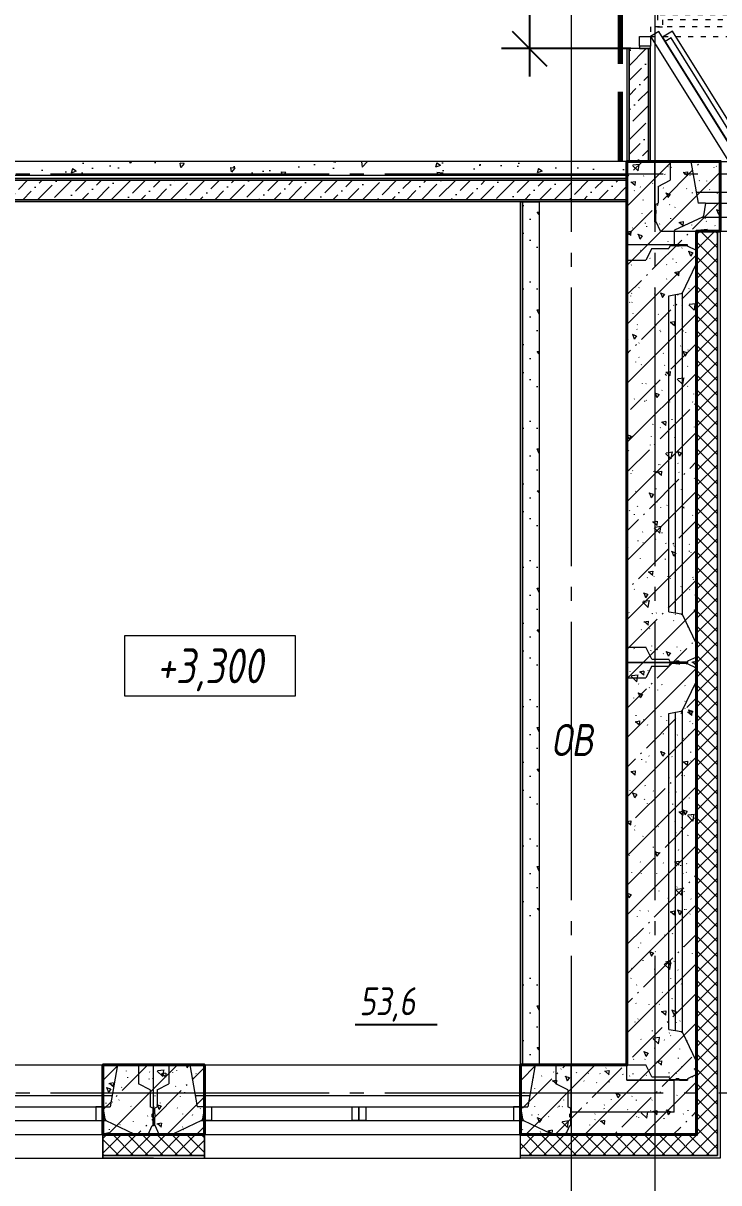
# Model space of a CAD drawing. Header units: millimetres. Extents: x -85420 to 1195317, y -69347 to 470418.
# Drawn here: x 486009 to 491006, y 8330 to 16659 of the extents above; entities that cross this region are included whole.
import ezdxf
from ezdxf import colors
from ezdxf.entities.mleader import LeaderData, LeaderLine
from ezdxf.enums import TextEntityAlignment as Align
from ezdxf.math import Vec2, Vec3

# ---------------------------------------------------------------- set-up
doc = ezdxf.new("R2010")
doc.units = ezdxf.units.MM
for name, pattern in [('ACAD_ISO03W100', [30, 12, -18]), ('GOST2.303 6', [12, 8, -1.5, 1, -1.5]), ('ГОСТ 2.303 4', [7, 5, -2, 0]), ('ГОСТ 2.303 5', [24, 20, -1.5, 1, -1.5]), ('осевая', [50.8, 31.75, -6.35, 6.35, -6.35])]:
    doc.linetypes.add(name, pattern=pattern)
for name, color, linetype, lineweight in [('!М_Отверстия в перекрытиях', 253, 'Continuous', 15), ('!М_Перегородки_пеноблок', 7, 'Continuous', 20), ('+АР_Выноски', 4, 'Continuous', 9), ('+АР_Осевые линии', 252, 'GOST2.303 6', 9), ('+АР_Стены внутренние', 250, 'Continuous', 18), ('АР_Двери', 7, 'Continuous', 0), ('АР_Окна', 4, 'Continuous', 9), ('АР_Отметки', 7, 'Continuous', 5), ('АР_Сущ Несущая стена', 250, 'Continuous', 50), ('АР_штриховка несущих стен', 250, 'Continuous', 0), ('СПДС_+АР_Стены', 250, 'Continuous', 20), ('СПДС_РАЗМЕРЫ', 252, 'Continuous', 0), ('стены', 7, 'Continuous', 40), ('ТОНКАЯ', 253, 'Continuous', 0), ('ЭКСПЛИКАЦИЯ', 7, 'Continuous', 5)]:
    doc.layers.add(name, color=color, linetype=linetype, lineweight=lineweight)
doc.layers.add('ОСИ', color=7, linetype='осевая', lineweight=13, true_color=0x999999)
doc.layers.add('ПБ_граница', color=7, linetype='ГОСТ 2.303 4', lineweight=40, true_color=0xdb0000)
doc.styles.add('ISOCPEUR', font='', dxfattribs={"height": 250})
doc.styles.add('ГОСТ 2.304', font='CS_Gost2304.shx', dxfattribs={"oblique": 10})
doc.styles.get('ISOCPEUR').set_extended_font_data('ISOCPEUR', italic=True)
doc.dimstyles.new('СПДС', dxfattribs={"dimscale": 100, "dimtxt": 2.5, "dimasz": 2.5, "dimexe": 2, "dimexo": 0.625, "dimgap": 1, "dimtad": 1, "dimdec": 0, "dimrnd": 5, "dimtxsty": 'ГОСТ 2.304', "dimblk": 'OBLIQUE', "dimblk1": 'OBLIQUE', "dimblk2": 'OBLIQUE', "dimcen": 2.5, "dimdle": 2, "dimadec": 0, "dimazin": 2, "dimtfac": 0.75, "dimtdec": 4, "dimtmove": 1, "dimatfit": 3, "dimfxl": 1, "dimtfill": 1, "dimtolj": 1, "dimarcsym": 1})
pattern_1 = [(45, (0, 0), (39.774756, 145.840774), [187.5, -40.5, 0, -40.5])]
pattern_2 = [(45, (0, 0), (-53.033009, 53.033009), []), (135, (0, 0), (-53.033009, -53.033009), [])]

# ---------------------------------------------------------------- blocks, each defined once
blk = doc.blocks.new('A$C73726BED')
for points in [[(-282.9, 1896.3), (-61.7, 1480.2), (0, 1513), (-221.3, 1929.1)], [(-334.2, 1812), (-160.1, 1484.5), (-85.2, 1524.4), (-259.3, 1851.9)], [(-286.9, 1797.6), (-145.6, 1531.8), (-101.6, 1555.3), (-242.9, 1821)], [(-85.7, -18.4), (-591.5, -827.8), (-663.5, -782.9), (-157.7, 26.6)], [(0, -13), (-558.9, -907.4), (-618.2, -870.4), (-59.2, 24)], [(-104.3, -48.1), (-573, -798.2), (-615.3, -771.7), (-146.6, -21.6)]]:
    blk.add_lwpolyline(points, close=True)
for points in [[(80, 1600), (0, 1600), (0, 1583), (80, 1583), (80, 1600)], [(0, 1583), (80, 1583), (80, 1513), (50, 1513), (50, 1513), (0, 1513), (0, 1583)], [(0, -83), (80, -83), (80, -13), (50, -13), (50, -13), (0, -13), (0, -83)], [(80, -100), (0, -100), (0, -83), (80, -83), (80, -100)]]:
    blk.add_lwpolyline(points)
at = {"linetype": 'ACAD_ISO03W100', "ltscale": 3}
for points in [[(-471.3, 1443.1), (0, 1443.1), (0, 1513), (-471.3, 1513)], [(0, -13), (-1054.7, -13), (-1054.7, 56.9), (0, 56.9)]]:
    blk.add_lwpolyline(points, close=True, dxfattribs=at)
for points in [[(-385.9, 1443.1), (-420.9, 1443.1), (-420.9, 1358.3), (-50, 1358.3), (-50, 1443.1), (-85, 1443.1)], [(-385.9, 1443.1), (-385.9, 1393.3), (-85, 1393.3), (-85, 1443.1)], [(-969.5, 56.9), (-1004.5, 56.9), (-1004.5, 141.7), (-50, 141.7), (-50, 56.9), (-85, 56.9)], [(-969.5, 56.9), (-969.5, 106.7), (-85, 106.7), (-85, 56.9)]]:
    blk.add_lwpolyline(points, dxfattribs=at)
for centre, radius, start, end in [((0, 1513), 471.3, 118, 270), ((0, -13), 1054.7, 90, 238)]:
    blk.add_arc(centre, radius, start, end, dxfattribs=at)
blk = doc.blocks.new('_Oblique')
at = {"color": 0, "linetype": 'ByBlock', "lineweight": -2}
blk.add_line((-0.5, -0.5), (0.5, 0.5), dxfattribs=at)
blk = doc.blocks.new('*D385')
at = {"layer": 'Defpoints', "color": 0, "ltscale": 100, "transparency": 16777216}
for p in [(490436.4, 18176.3), (489646.4, 16476.3), (490436.4, 16476.3)]:
    blk.add_point(p, dxfattribs=at)
at = {"layer": 'СПДС_РАЗМЕРЫ', "color": 0, "lineweight": -2, "ltscale": 100, "transparency": 16777216}
for p, q in [((489646.4, 18376.3), (489646.4, 16276.3)), ((490373.9, 18176.3), (489446.4, 18176.3)), ((490373.9, 16476.3), (489446.4, 16476.3))]:
    blk.add_line(p, q, dxfattribs=at)
at = {"layer": 'СПДС_РАЗМЕРЫ', "color": 0, "lineweight": -2, "ltscale": 100, "transparency": 16777216, "xscale": 250, "yscale": 250, "zscale": 250}
for p, rotation in [((489646.4, 18176.3), 90), ((489646.4, 16476.3), 270)]:
    blk.add_blockref('_Oblique', p, dxfattribs=dict(at, rotation=rotation))
at = {"layer": 'СПДС_РАЗМЕРЫ', "color": 0, "ltscale": 100, "transparency": 16777216, "insert": (489421.4, 17326.3), "char_height": 250, "attachment_point": 5, "rotation": 90, "style": 'ГОСТ 2.304', "bg_fill": 3, "box_fill_scale": 1.1, "bg_fill_color": 256, "bg_fill_true_color": 13158600, "bg_fill_transparency": 0}
blk.add_mtext('\\A1;1700', dxfattribs=at)
blk = doc.blocks.new('*U146')
at = {"lineweight": 15}
h = blk.add_hatch(dxfattribs=at)
h.set_pattern_fill('AR-CONC', color=256, scale=2, angle=180)
h.set_pattern_definition([(230, (-1, 6e-14), (-364.369, 31.878), [38.1, -419.1]), (175, (-1, 6e-14), (70.487, -382.114), [30.48, -335.281]), (280.4514, (-31.36, 2.66), (-293.882, -350.236), [32.38, -356.18]), (226.184, (-1, -101.6), (-542.158, 84.085), [57.15, -628.65]), (276.6356, (-46.2, -94.6), (-474.81, -494.852), [48.57, -534.27]), (171.184, (-1, -101.6), (-474.81, -494.852), [45.72, -502.92]), (201, (-51.8, -76.2), (-303.229, 204.53), [38.1, -419.1]), (146, (-51.8, -76.2), (-123.604, -368.376), [30.48, -335.28]), (251.4514, (-77.07, -59.16), (-426.833, -163.846), [32.38, -356.18]), (217.5, (-1, 6e-14), (-6.1772, -169.11), [0, -331.216, 0, -340.36, 0, -336.55]), (187.5, (-1, 6e-14), (-133.6393, -200.361), [0, -194.056, 0, -323.596, 0, -128.27]), (147.5, (112.28, -2e-15), (-271.1812, 11.4575), [0, -127, 0, -396.24, 0, -525.78]), (137.5, (163.08, -3e-14), (-296.258, -50.853), [0, -165.1, 0, -263.144, 0, -373.38])])
edge = h.paths.add_edge_path()
edge.add_line((-7039, -100), (0, -100))
edge.add_line((-7039, 0), (-7039, -100))
edge.add_line((0, 0), (-7039, 0))
edge.add_line((0, -100), (0, 0))
at = {"linetype": 'ByBlock', "ltscale": 100, "transparency": 33554687}
blk.add_lwpolyline([(0, 0), (-7039, 0), (-7039, -100), (0, -100)], close=True, dxfattribs=at)
blk = doc.blocks.new('НП 3033')
at = {"layer": 'АР_Окна', "ltscale": 100}
for p, q in [((365, 500), (2635, 500)), ((365, 400), (2635, 400)), ((365, 300), (2635, 300)), ((365, 220), (2635, 220)), ((365, 0), (2635, 0))]:
    blk.add_line(p, q, dxfattribs=at)
for points in [[(365, 300), (365, 500), (365, 670), (2635, 670), (2635, 300)], [(365, 300), (415, 300), (415, 400), (365, 400)], [(1450, 400), (1425, 400), (1425, 300), (1450, 300), (1475, 300), (1475, 400), (1437.5, 400)], [(1500, 400), (1475, 400), (1475, 300), (1500, 300), (1525, 300), (1525, 400), (1487.5, 400)], [(2635, 300), (2585, 300), (2585, 400), (2635, 400)]]:
    blk.add_lwpolyline(points, dxfattribs=at)
at = {"layer": 'СПДС_+АР_Стены', "ltscale": 100}
for points in [[(0, 670), (0, 670), (365, 670), (365, 670)], [(3000, 670), (3000, 670), (2635, 670), (2635, 670)]]:
    blk.add_lwpolyline(points, dxfattribs=at)
at = {"layer": 'стены', "ltscale": 100}
for p, q in [((2960, 500), (2860, 500)), ((0, 0), (0, 0))]:
    blk.add_line(p, q, dxfattribs=at)
at = {"layer": 'стены', "lineweight": 30, "ltscale": 100}
blk.add_lwpolyline([(0, 0), (365, 0), (365, 500), (0, 500)], dxfattribs=at)
at = {"layer": 'стены', "ltscale": 100}
blk.add_lwpolyline([(3000, 500), (2635, 500), (2635, 0), (3000, 0)], dxfattribs=at)
blk = doc.blocks.new('обследование 2 этаж 1245')
at = {"layer": 'ТОНКАЯ', "ltscale": 100}
for p, q in [((49160, -56470), (49160, -55870)), ((49160, -55870), (49360, -55870)), ((49360, -56305), (49360, -55870)), ((49360, -55870), (49470, -55870)), ((49620, -55870), (49470, -55870)), ((49470, -55870), (49470, -56005)), ((49620, -55870), (49672, -56170)), ((49620, -55870), (53300, -55870)), ((49385, -56050), (49470, -56005)), ((49385, -56050), (49385, -56170)), ((49658.1, -56090), (53261.9, -56090)), ((49365, -56180), (49385, -56170)), ((49365, -56180), (49365, -56218)), ((49370, -56223), (49365, -56218)), ((49370, -56243), (49370, -56223)), ((49725, -56170), (49672, -56170)), ((49725, -56170), (49710, -56260)), ((49725, -56170), (53195, -56170)), ((49360, -56248), (49360, -56305)), ((49365, -56305), (49360, -56305)), ((49365, -56248), (49370, -56243)), ((49365, -56248), (49365, -56305)), ((49370, -56305), (49365, -56305)), ((49400, -56370), (49370, -56305)), ((49703, -56270), (49502, -56365)), ((49710, -56260), (49703, -56270)), ((49703, -56270), (53217, -56270)), ((49400, -56370), (49500, -56370)), ((49502, -56365), (49500, -56370)), ((49500, -56370), (49500, -56470)), ((49500, -56370), (53420, -56370)), ((49500, -56470), (49160, -56470)), ((49595, -56470), (49160, -56470)), ((49160, -56470), (49160, -56580)), ((49538, -56470), (49595, -56470)), ((49595, -56475), (49595, -56470)), ((49340, -56495), (49295, -56580)), ((49340, -56495), (49460, -56495)), ((49470, -56475), (49460, -56495)), ((49470, -56475), (49508, -56475)), ((49513, -56480), (49508, -56475)), ((49533, -56480), (49513, -56480)), ((49538, -56475), (49533, -56480)), ((49538, -56475), (49595, -56475)), ((49595, -56480), (49595, -56475)), ((49660, -56510), (49595, -56480)), ((49660, -56510), (49660, -56610)), ((49160, -56730), (49160, -56580)), ((49160, -56580), (49295, -56580)), ((49560, -56813), (49655, -56612)), ((49655, -56612), (49660, -56610)), ((49660, -59330), (49660, -56610)), ((49160, -59210), (49160, -56730)), ((49460, -56835), (49510, -56826.7)), ((49460, -59105), (49460, -56835)), ((49510, -56826.7), (49550, -56820)), ((49510, -59113.3), (49510, -56826.7)), ((49550, -56820), (49560, -56813)), ((49560, -59127), (49560, -56813)), ((49460, -59105), (49510, -59113.3)), ((49510, -59113.3), (49550, -59120)), ((49550, -59120), (49560, -59127)), ((49560, -59127), (49655, -59328)), ((49160, -59210), (49160, -59360)), ((49160, -59360), (49295, -59360)), ((49160, -59470), (49160, -59360)), ((49340, -59445), (49295, -59360)), ((49655, -59328), (49660, -59330)), ((49660, -59430), (49660, -59330)), ((49595, -59470), (49160, -59470)), ((49160, -59470), (49500, -59470)), ((49595, -59470), (49160, -59470)), ((49160, -59470), (49160, -59580)), ((49340, -59445), (49460, -59445)), ((49470, -59465), (49460, -59445)), ((49470, -59465), (49508, -59465)), ((49513, -59460), (49508, -59465)), ((49533, -59460), (49513, -59460)), ((49538, -59465), (49533, -59460)), ((49538, -59465), (49595, -59465)), ((49538, -59470), (49595, -59470)), ((49538, -59470), (49595, -59470)), ((49660, -59430), (49595, -59460)), ((49595, -59460), (49595, -59465)), ((49595, -59465), (49595, -59470)), ((49595, -59475), (49595, -59470)), ((49340, -59495), (49295, -59580)), ((49340, -59495), (49460, -59495)), ((49470, -59475), (49460, -59495)), ((49470, -59475), (49508, -59475)), ((49513, -59480), (49508, -59475)), ((49533, -59480), (49513, -59480)), ((49538, -59475), (49533, -59480)), ((49538, -59475), (49595, -59475)), ((49595, -59480), (49595, -59475)), ((49660, -59510), (49595, -59480)), ((49660, -59510), (49660, -59610)), ((49160, -59730), (49160, -59580)), ((49160, -59580), (49295, -59580)), ((49560, -59813), (49655, -59612)), ((49655, -59612), (49660, -59610)), ((49660, -62330), (49660, -59610)), ((49160, -62210), (49160, -59730)), ((49460, -59835), (49510, -59826.7)), ((49460, -62105), (49460, -59835)), ((49510, -59826.7), (49550, -59820)), ((49510, -62113.3), (49510, -59826.7)), ((49550, -59820), (49560, -59813)), ((49560, -62127), (49560, -59813)), ((49460, -62105), (49510, -62113.3)), ((49510, -62113.3), (49550, -62120)), ((49550, -62120), (49560, -62127)), ((49560, -62127), (49655, -62328)), ((49160, -62210), (49160, -62360)), ((43020, -62360), (45500, -62360)), ((45500, -62360), (45448, -62660)), ((45500, -62360), (45650, -62360)), ((45650, -62360), (45650, -62495)), ((45760, -62360), (45650, -62360)), ((45760, -62795), (45760, -62360)), ((45760, -62795), (45760, -62360)), ((45760, -62360), (45870, -62360)), ((46020, -62360), (45870, -62360)), ((45870, -62360), (45870, -62495)), ((46020, -62360), (46072, -62660)), ((46020, -62360), (48500, -62360)), ((48500, -62360), (48448, -62660)), ((48500, -62360), (48650, -62360)), ((48650, -62360), (48650, -62495)), ((48760, -62360), (48650, -62360)), ((49160, -62360), (48760, -62360)), ((48760, -62795), (48760, -62360)), ((49160, -62470), (49160, -62340)), ((49160, -62470), (49160, -62360)), ((49160, -62360), (49295, -62360)), ((49160, -62470), (49160, -62360)), ((49340, -62445), (49295, -62360)), ((49655, -62328), (49660, -62330)), ((49660, -62430), (49660, -62330)), ((49500, -62470), (49160, -62470)), ((49595, -62470), (49160, -62470)), ((49160, -62470), (49500, -62470)), ((49340, -62445), (49460, -62445)), ((49470, -62465), (49460, -62445)), ((49470, -62465), (49508, -62465)), ((49500, -62700), (49500, -62470)), ((49513, -62460), (49508, -62465)), ((49533, -62460), (49513, -62460)), ((49538, -62465), (49533, -62460)), ((49538, -62465), (49595, -62465)), ((49538, -62470), (49595, -62470)), ((49660, -62430), (49595, -62460)), ((49595, -62460), (49595, -62465)), ((49595, -62465), (49595, -62470)), ((45735, -62540), (45650, -62495)), ((45735, -62540), (45735, -62660)), ((45785, -62540), (45870, -62495)), ((45785, -62540), (45785, -62660)), ((48735, -62540), (48650, -62495)), ((48735, -62540), (48735, -62660)), ((43058.1, -62580), (45461.9, -62580)), ((46058.1, -62580), (48461.9, -62580)), ((43125, -62660), (45395, -62660)), ((45395, -62660), (45410, -62750)), ((45395, -62660), (45448, -62660)), ((45755, -62670), (45735, -62660)), ((45750, -62713), (45755, -62708)), ((45750, -62733), (45750, -62713)), ((45755, -62670), (45755, -62708)), ((45765, -62670), (45785, -62660)), ((45765, -62670), (45765, -62708)), ((45770, -62713), (45765, -62708)), ((45770, -62733), (45770, -62713)), ((46125, -62660), (46072, -62660)), ((46125, -62660), (46110, -62750)), ((46125, -62660), (48395, -62660)), ((48395, -62660), (48410, -62750)), ((48395, -62660), (48448, -62660)), ((48755, -62670), (48735, -62660)), ((48750, -62713), (48755, -62708)), ((48750, -62733), (48750, -62713)), ((48755, -62670), (48755, -62708)), ((49500, -62700), (48760, -62700)), ((43103, -62760), (45417, -62760)), ((45410, -62750), (45417, -62760)), ((45417, -62760), (45618, -62855)), ((45720, -62860), (45750, -62795)), ((45755, -62738), (45750, -62733)), ((45750, -62795), (45755, -62795)), ((45755, -62738), (45755, -62795)), ((45755, -62795), (45760, -62795)), ((45760, -62738), (45760, -62795)), ((45760, -62738), (45760, -62795)), ((45765, -62795), (45760, -62795)), ((45765, -62738), (45770, -62733)), ((45765, -62738), (45765, -62795)), ((45770, -62795), (45765, -62795)), ((45800, -62860), (45770, -62795)), ((46103, -62760), (45902, -62855)), ((46110, -62750), (46103, -62760)), ((46103, -62760), (48417, -62760)), ((48410, -62750), (48417, -62760)), ((48417, -62760), (48618, -62855)), ((48720, -62860), (48750, -62795)), ((48755, -62738), (48750, -62733)), ((48750, -62795), (48755, -62795)), ((48755, -62738), (48755, -62795)), ((48755, -62795), (48760, -62795)), ((48760, -62738), (48760, -62795)), ((42900, -62860), (45620, -62860)), ((45618, -62855), (45620, -62860)), ((45720, -62860), (45620, -62860)), ((45800, -62860), (45900, -62860)), ((45902, -62855), (45900, -62860)), ((45900, -62860), (48620, -62860)), ((48618, -62855), (48620, -62860)), ((48720, -62860), (48620, -62860))]:
    blk.add_line(p, q, dxfattribs=at)
blk = doc.blocks.new('A$C314F1C93')
at = {"layer": '+АР_Осевые линии', "linetype": 'ГОСТ 2.303 5', "lineweight": 0, "ltscale": 100}
for p, q in [((59540, 64233), (59540, -9232.6)), ((60140, 64233), (60140, -9232.6))]:
    blk.add_line(p, q, dxfattribs=at)
for points in [[(-4200, 250), (75280, 250)], [(-4200, -6350), (75280, -6350)]]:
    blk.add_lwpolyline(points, dxfattribs=at)
blk = doc.blocks.new('_DotSmall')
at = {"color": 0, "linetype": 'ByBlock', "const_width": 0.5}
blk.add_lwpolyline([(-0.0625, 0, 1), (0.0625, 0, 1)], format="xyb", close=True, dxfattribs=at)
blk = doc.blocks.new('АР план')
at = {"layer": 'АР_Отметки', "lineweight": 9}
ml = blk.add_multileader_mtext('Standard', dxfattribs=at)
ml.set_content('+3,950', color=256, style='ISOCPEUR')
ml.set_leader_properties(color=256, linetype='Continuous', lineweight=-1)
ml.set_arrow_properties(name='DOTSMALL')
ml.build(insert=Vec2(0, 0))
ml.multileader.update_dxf_attribs({"has_text_frame": 1, "text_left_attachment_type": 4, "text_right_attachment_type": 4, "dogleg_length": 100, "arrow_head_size": 180})
ctx = ml.context
ctx.base_point, ctx.char_height, ctx.arrow_head_size, ctx.landing_gap_size, ctx.plane_origin = Vec3(653061.3, 32239.7), 250, 180, 50, Vec3(652979.9, 30972.2)
ctx.left_attachment, ctx.right_attachment = 4, 4
notes = []
notes.append((ctx, [(0, (0, 0, 0), (0, 0), (1, 0), 1, [])]))
ctx.mtext.insert, ctx.mtext.width, ctx.mtext.line_spacing_style, ctx.mtext.flow_direction = Vec3(653111.3, 32573.1), 852.697, 2, 5
ml = blk.add_multileader_mtext('Standard', dxfattribs=at)
ml.set_content('+1,975', color=256, style='ISOCPEUR')
ml.set_leader_properties(color=256, linetype='Continuous', lineweight=-1)
ml.set_arrow_properties(name='DOTSMALL')
ml.build(insert=Vec2(0, 0))
ml.multileader.update_dxf_attribs({"has_text_frame": 1, "text_left_attachment_type": 4, "text_right_attachment_type": 4, "dogleg_length": 100, "arrow_head_size": 180})
ctx = ml.context
ctx.base_point, ctx.char_height, ctx.arrow_head_size, ctx.landing_gap_size, ctx.plane_origin = Vec3(652749.3, 27128.7), 250, 180, 50, Vec3(655881.4, 25957)
ctx.left_attachment, ctx.right_attachment = 4, 4
notes.append((ctx, [(0, (0, 0, 0), (0, 0), (1, 0), 1, [])]))
ctx.mtext.insert, ctx.mtext.width, ctx.mtext.line_spacing_style, ctx.mtext.flow_direction = Vec3(652799.3, 27528.7), 852.697, 2, 5
ml = blk.add_multileader_mtext('Standard', dxfattribs=at)
ml.set_content('+2,410', color=256, style='ISOCPEUR')
ml.set_leader_properties(color=256, linetype='Continuous', lineweight=-1)
ml.set_arrow_properties(name='DOTSMALL')
ml.build(insert=Vec2(0, 0))
ml.multileader.update_dxf_attribs({"has_text_frame": 1, "text_left_attachment_type": 4, "text_right_attachment_type": 4, "dogleg_length": 100, "arrow_head_size": 180})
ctx = ml.context
ctx.base_point, ctx.char_height, ctx.arrow_head_size, ctx.landing_gap_size, ctx.plane_origin = Vec3(649667.1, 15695.9), 250, 180, 50, Vec3(647505.9, 15104.7)
ctx.left_attachment, ctx.right_attachment = 4, 4
notes.append((ctx, [(0, (0, 0, 0), (0, 0), (1, 0), 1, [])]))
ctx.mtext.insert, ctx.mtext.width, ctx.mtext.line_spacing_style, ctx.mtext.flow_direction = Vec3(649717.1, 16029.2), 852.697, 2, 5
for ctx, leaders in notes:
    for number, flags, end, landing, length, lines in leaders:
        leader = LeaderData()
        leader.index, (leader.has_last_leader_line, leader.has_dogleg_vector, leader.attachment_direction) = number, flags
        leader.last_leader_point, leader.dogleg_vector, leader.dogleg_length = Vec3(end), Vec3(landing), length
        for number, points, colour, breaks in lines:
            line = LeaderLine()
            line.index, line.vertices, line.color, line.breaks = number, Vec3.list(points), colors.encode_raw_color(colour), breaks
            leader.lines.append(line)
        ctx.leaders.append(leader)

msp = doc.modelspace()

# ---------------------------------------------------------------- wipeouts: each hides what was drawn before it
at = {"color": 7, "ltscale": 100, "true_color": 0xffffff}
msp.add_wipeout([(486736.3, 11827.9), (487966.3, 11827.9), (487966.3, 12257.9), (486736.3, 12257.9)], dxfattribs=at).dxf.layer = '+АР_Выноски'

# ---------------------------------------------------------------- next in the draw order: linework, layer by layer
at = {"layer": '+АР_Выноски', "linetype": 'Continuous', "ltscale": 100}
msp.add_lwpolyline([(486736.3, 11827.9), (487966.3, 11827.9), (487966.3, 12257.9), (486736.3, 12257.9), (486736.3, 11827.9)], dxfattribs=at)

# ---------------------------------------------------------------- next in the draw order: texts
at = {"layer": '+АР_Выноски', "linetype": 'Continuous', "ltscale": 100, "style": 'ГОСТ 2.304', "oblique": 10}
msp.add_text('+3,300', height=250, dxfattribs=at).set_placement((487351.3, 12042.9), align=Align.MIDDLE_CENTER)

# ---------------------------------------------------------------- next in the draw order: block references
at = {"layer": 'ОСИ', "ltscale": 40}
msp.add_blockref('A$C314F1C93', (430406.4, 15326.4, 0), dxfattribs=at)

# ---------------------------------------------------------------- next in the draw order: hatches: boundary and pattern name
at = {"layer": '!М_Перегородки_пеноблок', "ltscale": 100}
h = msp.add_hatch(dxfattribs=at)
h.set_pattern_fill('БЕТОННАЯ ПОДГОТОВКА', color=256, scale=100, style=0, pattern_type=2)
h.set_pattern_definition([(45, (150, 150), (0, 1000), [141.4, -282.8, 70.7, -424.3, 141.4, -353.61356]), (135, (800, 200), (-1000, 9e-14), [141.4, -212.1, 70.7, -353.6, 141.4, -495.01356]), (63.43495, (0, 0), (5e-08, 1000), [111.8, -447.2, 111.8, -447.234, 0, 0]), (116.56505, (0, 0), (-4e-07, 1000), [111.8, -447.2, 111.8, -447.234, 0, 0]), (0, (0, 100), (0, 1000), [50, -400, 100, -400, 50, 0]), (0, (0, 250), (0, 1000), [-150, 100, -400, 0, -350, 0]), (0, (0, 300), (0, 1000), [-400, 0, -300, 100, -200, 0]), (0, (0, 450), (0, 1000), [-200, 0, -250, 100, -450, 0]), (0, (0, 600), (0, 1000), [-200, 100, -400, 100, -200, 0]), (0, (0, 850), (0, 1000), [-150, 100, -200, 0, -550, 0]), (0, (0, 900), (0, 1000), [-200, 0, -600, 100, -100, 0]), (90, (50, 200), (-1000, 6e-14), [-300, 0, -300, 0, -400, 0]), (90, (150, 0), (-1000, 6e-14), [-150, 100, -400, 0, -350, 0]), (90, (250, 0), (-1000, 6e-14), [-400, 0, -350, 100, -150, 0]), (90, (800, 0), (-1000, 6e-14), [-200, 100, -500, 100, -100, 0]), (90, (100, 100), (-1000, 6e-14), [-300, 0, -350, 0, -350, 0]), (90, (200, 100), (-1000, 6e-14), [-250, 0, -550, 0, -200, 0]), (90, (300, 150), (-1000, 6e-14), [-500, 0, -150, 0, -350, 0]), (90, (350, 50), (-1000, 6e-14), [-450, 0, -200, 0, -250, 0]), (90, (450, 200), (-1000, 6e-14), [-400, 0, -150, 0, -400, 0]), (90, (500, 250), (-1000, 6e-14), [-450, 0, -200, 0, -350, 0]), (90, (550, 0), (-1000, 6e-14), [-600, 0, -250, 0, -150, 0]), (90, (600, 150), (-1000, 6e-14), [-200, 0, -400, 0, -400, 0]), (90, (650, 100), (-1000, 6e-14), [-450, 0, -250, 0, -300, 0]), (90, (700, 50), (-1000, 6e-14), [-400, 0, -300, 0, -300, 0]), (90, (800, 100), (-1000, 6e-14), [-300, 0, -300, 0, -400, 0]), (90, (900, 150), (-1000, 6e-14), [-400, 0, -200, 0, -400, 0]), (90, (950, 200), (-1000, 6e-14), [-150, 0, -600, 0, -250, 0])])
h.paths.add_polyline_path([(489716.3, 15376.4), (489716.4, 9176.4), (489596.4, 9176.4), (489596.3, 15376.4)], flags=0)
at = {"layer": '+АР_Стены внутренние', "lineweight": 0, "ltscale": 100}
h = msp.add_hatch(dxfattribs=at)
h.set_pattern_fill('БЕТОН И ИЗДЕЛИЯ ИЗ НЕГО', color=256, scale=30, style=0, pattern_type=2)
h.set_pattern_definition(pattern_1)
h.paths.add_polyline_path([(483437.4, 15531.4), (489296.9, 15531.4), (489296.9, 15391.4), (483437.4, 15391.4)], flags=0)
h = msp.add_hatch(dxfattribs=at)
h.set_pattern_fill('БЕТОН И ИЗДЕЛИЯ ИЗ НЕГО', color=256, scale=30, style=0, pattern_type=2)
h.set_pattern_definition(pattern_1)
h.paths.add_polyline_path([(489296.9, 15531.4), (490346.4, 15531.4), (490346.4, 15391.4), (489296.9, 15391.4)], flags=0)
at = {"layer": 'АР_штриховка несущих стен', "lineweight": 0}
h = msp.add_hatch(dxfattribs=at)
h.set_pattern_fill('FP_1', color=256, angle=90, style=0, pattern_type=2)
h.set_pattern_definition([(225, (226303.74, 397242.94), (212.13203, -212.13203), [300, -50, 10, -50]), (225, (226091.74, 397242.94), (212.13203, -212.13203), []), (140, (226303.74, 397242.94), (31.37587, 358.6306), [37.5, -412.5]), (85, (226303.74, 397242.94), (-376.09568, -69.3761), [30, -330]), (190.451, (226306.35, 397272.82), (-344.71734, 289.2568), [31.87, -350.571]), (136.184, (226203.74, 397242.94), (82.7615, 533.61997), [56.25, -618.75]), (186.636, (226210.64, 397287.4), (-487.0622, 467.3284), [47.805, -525.856]), (81.184, (226203.74, 397242.94), (-487.05805, 467.33264), [45, -495]), (111, (226228.74, 397292.94), (201.30952, 298.45407), [37.5, -412.5]), (56, (226228.74, 397292.94), (-362.5749, 121.6571), [30, -330]), (161.451, (226245.5, 397317.8), (-161.2621, 420.11198), [31.87, -350.571]), (127.5, (226303.74, 397242.94), (-166.446927, 6.079928), [3.353, -322.647, 3.353, -331.647, -331.25]), (127.5, (226303.74, 397242.94), (-166.446927, 6.079928), [-661, 3.353, -327.897]), (97.5, (226303.74, 397242.94), (-197.205856, 131.53477), [3.353, -187.647, 3.353, -315.147, -126.25]), (97.5, (226303.74, 397242.94), (-197.205856, 131.53477), [-509.5, 3.353, -122.897]), (57.5, (226303.74, 397131.44), (11.277436, 266.911218), [3.353, -121.647, 3.353, -386.647, -517.5]), (57.5, (226303.74, 397131.44), (11.277436, 266.911218), [-515, 3.353, -514.147]), (47.5, (226303.74, 397081.44), (-50.05249, 291.59308), [3.353, -159.147, 3.353, -255.647, -367.5]), (47.5, (226303.74, 397081.44), (-50.05249, 291.59308), [-421.5, 3.353, -364.147])])
h.paths.add_polyline_path([(490346.4, 15666.4), (490346.4, 9176.4), (489581.4, 9176.4), (489581.4, 8676.4), (490846.4, 8676.4), (490846.4, 15166.4), (491016.4, 15166.4), (491016.4, 15666.4)])
h = msp.add_hatch(dxfattribs=at)
h.set_pattern_fill('FP_1', color=256, angle=90, style=0, pattern_type=2)
h.set_pattern_definition([(225, (265303.74, 397242.94), (212.13203, -212.13203), [300, -50, 10, -50]), (225, (265091.74, 397242.94), (212.13203, -212.13203), []), (140, (265303.74, 397242.94), (31.37587, 358.6306), [37.5, -412.5]), (85, (265303.74, 397242.94), (-376.09568, -69.3761), [30, -330]), (190.451, (265306.35, 397272.82), (-344.71734, 289.2568), [31.87, -350.571]), (136.184, (265203.74, 397242.94), (82.7615, 533.61997), [56.25, -618.75]), (186.636, (265210.64, 397287.4), (-487.0622, 467.3284), [47.805, -525.856]), (81.184, (265203.74, 397242.94), (-487.05805, 467.33264), [45, -495]), (111, (265228.74, 397292.94), (201.30952, 298.45407), [37.5, -412.5]), (56, (265228.74, 397292.94), (-362.5749, 121.6571), [30, -330]), (161.451, (265245.5, 397317.8), (-161.2621, 420.11198), [31.87, -350.571]), (127.5, (265303.74, 397242.94), (-166.446927, 6.079928), [3.353, -322.647, 3.353, -331.647, -331.25]), (127.5, (265303.74, 397242.94), (-166.446927, 6.079928), [-661, 3.353, -327.897]), (97.5, (265303.74, 397242.94), (-197.205856, 131.53477), [3.353, -187.647, 3.353, -315.147, -126.25]), (97.5, (265303.74, 397242.94), (-197.205856, 131.53477), [-509.5, 3.353, -122.897]), (57.5, (265303.74, 397131.44), (11.277436, 266.91122), [3.353, -121.647, 3.353, -386.647, -517.5]), (57.5, (265303.74, 397131.44), (11.277436, 266.91122), [-515, 3.353, -514.147]), (47.5, (265303.74, 397081.44), (-50.05249, 291.59308), [3.353, -159.147, 3.353, -255.647, -367.5]), (47.5, (265303.74, 397081.44), (-50.05249, 291.59308), [-421.5, 3.353, -364.147])])
h.paths.add_polyline_path([(486581.4, 8676.4), (487311.4, 8676.4), (487311.4, 9176.4), (486581.4, 9176.4)])
at = {"layer": 'СПДС_+АР_Стены', "lineweight": 9, "ltscale": 100}
h = msp.add_hatch(dxfattribs=at)
h.set_pattern_fill('НЕМЕТАЛЛИЧЕСКИЕ МАТЕРИАЛЫ', color=256, scale=30, style=0, pattern_type=2)
h.set_pattern_definition(pattern_2)
h.paths.add_polyline_path([(490846.4, 8676.4), (490846.4, 15166.4), (490996.4, 15166.4), (490996.4, 8526.4)], flags=0)
h = msp.add_hatch(dxfattribs=at)
h.set_pattern_fill('НЕМЕТАЛЛИЧЕСКИЕ МАТЕРИАЛЫ', color=256, scale=30, style=0, pattern_type=2)
h.set_pattern_definition(pattern_2)
h.paths.add_polyline_path([(486581.4, 8526.4), (487311.4, 8526.4), (487311.4, 8676.4), (486581.4, 8676.4)], flags=0)
h = msp.add_hatch(dxfattribs=at)
h.set_pattern_fill('НЕМЕТАЛЛИЧЕСКИЕ МАТЕРИАЛЫ', color=256, scale=30, style=0, pattern_type=2)
h.set_pattern_definition(pattern_2)
h.paths.add_polyline_path([(490996.4, 8526.4), (489581.4, 8526.4), (489581.4, 8676.4), (490846.4, 8676.4)], flags=0)

# ---------------------------------------------------------------- next in the draw order: linework, layer by layer
at = {"layer": '!М_Перегородки_пеноблок', "ltscale": 100}
for points in [[(489596.3, 15376.4), (489596.4, 9176.4), (489581.4, 9176.4), (489581.3, 15376.4), (489596.3, 15376.4)], [(489716.3, 15376.4), (489716.4, 9176.4), (489596.4, 9176.4), (489596.3, 15376.4)]]:
    msp.add_lwpolyline(points, close=True, dxfattribs=at)
at = {"layer": '+АР_Стены внутренние', "ltscale": 100}
msp.add_lwpolyline([(490501.4, 16476.3), (490501.4, 15666.4), (490516.4, 15666.4), (490516.4, 16476.3), (490501.4, 16476.3)], close=True, dxfattribs=at)
for points in [[(489296.9, 15531.4), (489296.9, 15531.4), (483437.4, 15531.4), (483437.4, 15546.4), (489296.9, 15546.4), (489296.9, 15546.4)], [(489296.9, 15391.4), (489296.9, 15391.4), (483437.4, 15391.4), (483437.4, 15531.4), (489296.9, 15531.4), (489296.9, 15531.4)], [(489296.9, 15546.4), (489296.9, 15546.4), (490346.4, 15546.4), (490346.4, 15531.4), (489296.9, 15531.4), (489296.9, 15531.4)], [(489296.9, 15531.4), (489296.9, 15531.4), (490346.4, 15531.4), (490346.4, 15391.4), (489296.9, 15391.4), (489296.9, 15391.4)], [(489296.9, 15376.4), (489296.9, 15376.4), (483437.4, 15376.4), (483437.4, 15391.4), (489296.9, 15391.4), (489296.9, 15391.4)], [(489296.9, 15391.4), (489296.9, 15391.4), (490346.4, 15391.4), (490346.4, 15376.4), (489296.9, 15376.4), (489296.9, 15376.4)]]:
    msp.add_lwpolyline(points, dxfattribs=at)
at = {"layer": 'ПБ_граница', "color": 1, "lineweight": 70, "ltscale": 100, "true_color": 0xff0404}
msp.add_lwpolyline([(490301.3, 15666.4), (490301.3, 18323.1), (484153.9, 18323.1)], dxfattribs=at)
at = {"layer": 'СПДС_+АР_Стены', "ltscale": 100}
for points in [[(490846.4, 8676.4), (490846.4, 15166.4), (490996.4, 15166.4), (490996.4, 8526.4)], [(490996.4, 8526.4), (490996.4, 15166.4), (491016.4, 15166.4), (491016.4, 8506.4)], [(490996.4, 8526.4), (489581.4, 8526.4), (489581.4, 8676.4), (490846.4, 8676.4)], [(491016.4, 8506.4), (489581.4, 8506.4), (489581.4, 8526.4), (490996.4, 8526.4)]]:
    msp.add_lwpolyline(points, dxfattribs=at)
for points in [[(486581.4, 8526.4), (487311.4, 8526.4), (487311.4, 8676.4), (486581.4, 8676.4), (486581.4, 8526.4)], [(487311.4, 8526.4), (486581.4, 8526.4), (486581.4, 8506.4), (487311.4, 8506.4), (487311.4, 8526.4)]]:
    msp.add_lwpolyline(points, close=True, dxfattribs=at)
at = {"layer": 'СПДС_+АР_Стены', "ltscale": 100, "elevation": 0}
msp.add_lwpolyline([(486946.4, 8506.4), (486946.4, 8506.4), (487311.4, 8506.4), (487311.4, 8506.4)], dxfattribs=at)
at = {"layer": 'стены', "ltscale": 100, "elevation": 0}
msp.add_lwpolyline([(491016.4, 15166.4), (491016.4, 15666.4), (490346.4, 15666.4), (490346.4, 9176.4), (489581.4, 9176.4), (489581.4, 8676.4), (490846.4, 8676.4), (490846.4, 15166.4), (491016.4, 15166.4)], dxfattribs=at)
msp.add_lwpolyline([(486581.4, 9176.4), (487311.4, 9176.4), (487311.4, 8676.4), (486581.4, 8676.4)], close=True, dxfattribs=at)
msp.add_lwpolyline([(486581.4, 9176.4), (487311.4, 9176.4), (487311.4, 8676.4), (486581.4, 8676.4)], close=True, dxfattribs=at)
at = {"layer": 'ЭКСПЛИКАЦИЯ', "linetype": 'Continuous', "lineweight": 25, "ltscale": 100}
msp.add_line((488394.1, 9466.9), (488984.1, 9466.9), dxfattribs=at)

# ---------------------------------------------------------------- next in the draw order: block references
at = {"layer": '!М_Перегородки_пеноблок'}
msp.add_blockref('*U146', (490346.4, 15666.4, 0), dxfattribs=at)
at = {"layer": 'АР_Сущ Несущая стена', "xscale": -1, "rotation": 180}
for p in [(483946.4, 9176.4, 0), (486946.4, 9176.4, 0)]:
    msp.add_blockref('НП 3033', p, dxfattribs=at)
at = {"layer": 'ТОНКАЯ', "ltscale": 200}
msp.add_blockref('обследование 2 этаж 1245', (441186.4, 71536.4, 0), dxfattribs=at)

# ---------------------------------------------------------------- next in the draw order: texts
at = {"layer": '!М_Отверстия в перекрытиях', "ltscale": 50, "insert": (489952.8, 11509.9), "char_height": 230, "width": 639.97, "attachment_point": 5, "line_spacing_factor": 0.648, "style": 'ГОСТ 2.304'}
msp.add_mtext('ОВ', dxfattribs=at)
at = {"layer": 'ЭКСПЛИКАЦИЯ', "linetype": 'Continuous', "lineweight": 25, "ltscale": 100, "style": 'ГОСТ 2.304', "oblique": 10}
msp.add_text('53,6', height=200, dxfattribs=at).set_placement((488424.1, 9733.6), align=Align.TOP_LEFT)

# ---------------------------------------------------------------- next in the draw order: dimensions: what is measured, and where the dimension line sits
at = {"layer": 'СПДС_РАЗМЕРЫ', "ltscale": 100}
dim = msp.add_linear_dim(base=(489646.4, 16476.3, 0), p1=(490436.4, 18176.3, 0), p2=(490436.4, 16476.3, 0), angle=90, dimstyle='СПДС', dxfattribs=at)
dim.commit()
dim.dimension.update_dxf_attribs({"geometry": '*D385', "text_midpoint": (489421.4, 17326.3, 0)})

# ---------------------------------------------------------------- next in the draw order: wipeouts: each hides what was drawn before it
at = {"color": 7, "ltscale": 100, "true_color": 0xffffff}
msp.add_wipeout([(486736.3, 11827.9), (487966.3, 11827.9), (487966.3, 12257.9), (486736.3, 12257.9)], dxfattribs=at).dxf.layer = '+АР_Выноски'

# ---------------------------------------------------------------- next in the draw order: hatches: boundary and pattern name
at = {"layer": '+АР_Стены внутренние', "lineweight": 0, "ltscale": 100}
h = msp.add_hatch(dxfattribs=at)
h.set_pattern_fill('БЕТОН И ИЗДЕЛИЯ ИЗ НЕГО', color=256, scale=30, style=0, pattern_type=2)
h.set_pattern_definition(pattern_1)
h.paths.add_polyline_path([(490361.4, 16476.3), (490361.4, 15666.4), (490501.4, 15666.4), (490501.4, 16476.3)], flags=0)

# ---------------------------------------------------------------- next in the draw order: linework, layer by layer
at = {"layer": '+АР_Выноски', "linetype": 'Continuous', "ltscale": 100}
msp.add_lwpolyline([(486736.3, 11827.9), (487966.3, 11827.9), (487966.3, 12257.9), (486736.3, 12257.9), (486736.3, 11827.9)], dxfattribs=at)
at = {"layer": '+АР_Стены внутренние', "ltscale": 100}
for points in [[(490361.4, 15666.4), (490361.4, 16476.3), (490346.4, 16476.3), (490346.4, 15666.4), (490361.4, 15666.4)], [(490361.4, 16476.3), (490361.4, 15666.4), (490501.4, 15666.4), (490501.4, 16476.3), (490361.4, 16476.3)]]:
    msp.add_lwpolyline(points, close=True, dxfattribs=at)

# ---------------------------------------------------------------- next in the draw order: block references
at = {"layer": 'АР_Двери', "ltscale": 20, "xscale": -1}
msp.add_blockref('A$C73726BED', (490516.4, 16576.3, 0), dxfattribs=at)

# ---------------------------------------------------------------- next in the draw order: texts
at = {"layer": '+АР_Выноски', "linetype": 'Continuous', "ltscale": 100, "style": 'ГОСТ 2.304', "oblique": 10}
msp.add_text('+3,300', height=250, dxfattribs=at).set_placement((487351.3, 12042.9), align=Align.MIDDLE_CENTER)

# ---------------------------------------------------------------- next in the draw order: block references
at = {"color": 12, "true_color": 0xe00000}
msp.add_blockref('АР план', (-85419.9, 14341.6), dxfattribs=at)

# ---------------------------------------------------------------- next in the draw order: leaders
at = {"layer": 'АР_Отметки', "lineweight": 9}
ml = msp.add_multileader_mtext('Standard', dxfattribs=at)
ml.set_content('+2,410', color=256, style='ISOCPEUR')
ml.set_leader_properties(color=256, linetype='Continuous', lineweight=-1)
ml.set_arrow_properties(name='DOTSMALL')
ml.build(insert=Vec2(0, 0))
ml.multileader.update_dxf_attribs({"has_text_frame": 1, "text_left_attachment_type": 4, "text_right_attachment_type": 4, "dogleg_length": 100, "arrow_head_size": 180})
ctx = ml.context
ctx.base_point, ctx.char_height, ctx.arrow_head_size, ctx.landing_gap_size, ctx.plane_origin = Vec3(703103, 29209.7), 250, 180, 50, Vec3(700941.8, 28618.5)
ctx.left_attachment, ctx.right_attachment = 4, 4
notes = []
notes.append((ctx, [(0, (0, 0, 0), (0, 0), (1, 0), 1, [])]))
ctx.mtext.insert, ctx.mtext.width, ctx.mtext.line_spacing_style, ctx.mtext.flow_direction = Vec3(703153, 29543.1), 852.697, 2, 5
ml = msp.add_multileader_mtext('Standard', dxfattribs=at)
ml.set_content('+2,410', color=256, style='ISOCPEUR')
ml.set_leader_properties(color=256, linetype='Continuous', lineweight=-1)
ml.set_arrow_properties(name='DOTSMALL')
ml.build(insert=Vec2(0, 0))
ml.multileader.update_dxf_attribs({"has_text_frame": 1, "text_left_attachment_type": 4, "text_right_attachment_type": 4, "dogleg_length": 100, "arrow_head_size": 180})
ctx = ml.context
ctx.base_point, ctx.char_height, ctx.arrow_head_size, ctx.landing_gap_size, ctx.plane_origin = Vec3(703103, 29209.7), 250, 180, 50, Vec3(700941.8, 28618.5)
ctx.left_attachment, ctx.right_attachment = 4, 4
notes.append((ctx, [(0, (0, 0, 0), (0, 0), (1, 0), 1, [])]))
ctx.mtext.insert, ctx.mtext.width, ctx.mtext.line_spacing_style, ctx.mtext.flow_direction = Vec3(703153, 29543.1), 852.697, 2, 5
ml = msp.add_multileader_mtext('Standard', dxfattribs=at)
ml.set_content('+3,950', color=256, style='ISOCPEUR')
ml.set_leader_properties(color=256, linetype='Continuous', lineweight=-1)
ml.set_arrow_properties(name='DOTSMALL')
ml.build(insert=Vec2(0, 0))
ml.multileader.update_dxf_attribs({"has_text_frame": 1, "text_left_attachment_type": 4, "text_right_attachment_type": 4, "dogleg_length": 100, "arrow_head_size": 180})
ctx = ml.context
ctx.base_point, ctx.char_height, ctx.arrow_head_size, ctx.landing_gap_size, ctx.plane_origin = Vec3(701417.3, 23704), 250, 180, 50, Vec3(701335.9, 22436.5)
ctx.left_attachment, ctx.right_attachment = 4, 4
notes.append((ctx, [(0, (0, 0, 0), (0, 0), (1, 0), 1, [])]))
ctx.mtext.insert, ctx.mtext.width, ctx.mtext.line_spacing_style, ctx.mtext.flow_direction = Vec3(701467.3, 24037.4), 852.697, 2, 5
ml = msp.add_multileader_mtext('Standard', dxfattribs=at)
ml.set_content('+3,950', color=256, style='ISOCPEUR')
ml.set_leader_properties(color=256, linetype='Continuous', lineweight=-1)
ml.set_arrow_properties(name='DOTSMALL')
ml.build(insert=Vec2(0, 0))
ml.multileader.update_dxf_attribs({"has_text_frame": 1, "text_left_attachment_type": 4, "text_right_attachment_type": 4, "dogleg_length": 100, "arrow_head_size": 180})
ctx = ml.context
ctx.base_point, ctx.char_height, ctx.arrow_head_size, ctx.landing_gap_size, ctx.plane_origin = Vec3(701417.3, 23704), 250, 180, 50, Vec3(701335.9, 22436.5)
ctx.left_attachment, ctx.right_attachment = 4, 4
notes.append((ctx, [(0, (0, 0, 0), (0, 0), (1, 0), 1, [])]))
ctx.mtext.insert, ctx.mtext.width, ctx.mtext.line_spacing_style, ctx.mtext.flow_direction = Vec3(701467.3, 24037.4), 852.697, 2, 5
for ctx, leaders in notes:
    for number, flags, end, landing, length, lines in leaders:
        leader = LeaderData()
        leader.index, (leader.has_last_leader_line, leader.has_dogleg_vector, leader.attachment_direction) = number, flags
        leader.last_leader_point, leader.dogleg_vector, leader.dogleg_length = Vec3(end), Vec3(landing), length
        for number, points, colour, breaks in lines:
            line = LeaderLine()
            line.index, line.vertices, line.color, line.breaks = number, Vec3.list(points), colors.encode_raw_color(colour), breaks
            leader.lines.append(line)
        ctx.leaders.append(leader)

doc.saveas('drawing.dxf')
